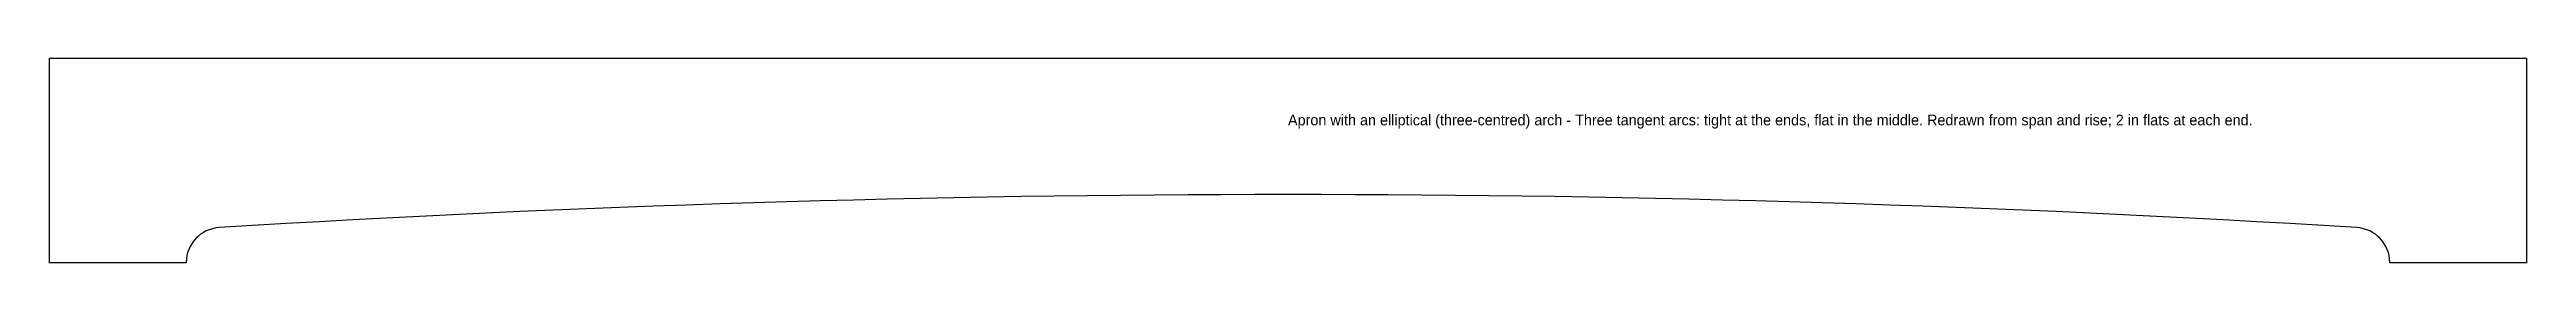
# Model space of a CAD drawing. Header units: millimetres. Extents: x -460 to 460, y -76 to 0.
import ezdxf

# ---------------------------------------------------------------- set-up
doc = ezdxf.new("R2010")
doc.units = ezdxf.units.MM
doc.layers.add('CUT', color=7, linetype='CONTINUOUS')
doc.layers.add('TEXT', color=3, linetype='CONTINUOUS')

msp = doc.modelspace()

# ---------------------------------------------------------------- linework, layer by layer
at = {"layer": 'CUT'}
for p, q in [((-460.375, 0), (460.375, 0)), ((-460.375, -76.2), (-460.375, 0)), ((460.375, 0), (460.375, -76.2)), ((-409.575, -76.2), (-460.375, -76.2)), ((460.375, -76.2), (409.575, -76.2))]:
    msp.add_line(p, q, dxfattribs=at)
for centre, radius, start, end in [((0, -6463.1093), 6412.3093, 86.4479, 93.5521), ((-396.4686, -76.2), 13.1064, 93.5521, 180), ((396.4686, -76.2), 13.1064, 0, 86.4479)]:
    msp.add_arc(centre, radius, start, end, dxfattribs=at)

# ---------------------------------------------------------------- texts
at = {"layer": 'TEXT'}
msp.add_text('Apron with an elliptical (three-centred) arch - Three tangent arcs: tight at the ends, flat in the middle. Redrawn from span and rise; 2 in flats at each end.', height=4, dxfattribs=at).set_placement((0, -25))

doc.saveas('drawing.dxf')
